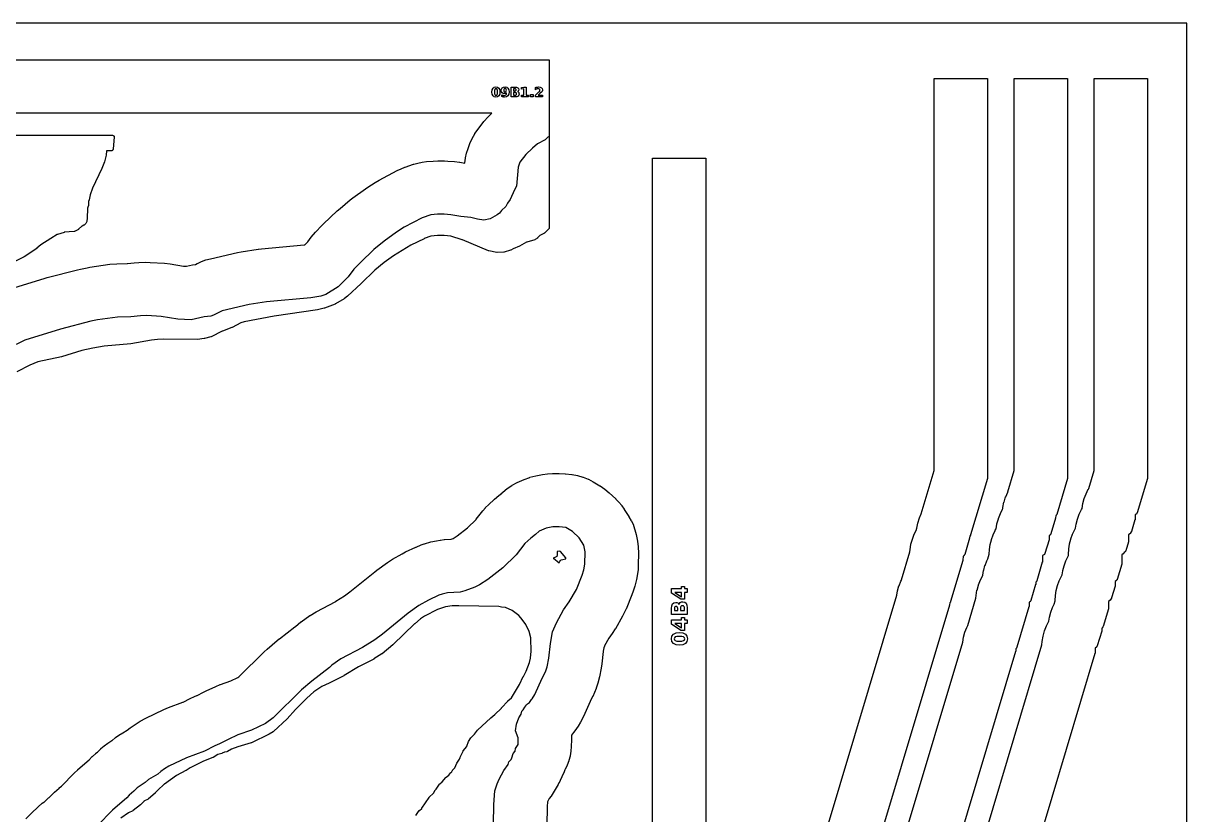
# Model space of a CAD drawing. Header units: millimetres. Extents: x 0 to 841, y 0 to 594.
# Drawn here: x 404.5 to 841, y 297 to 594 of the extents above; entities that cross this region are included whole.
import ezdxf

# ---------------------------------------------------------------- set-up
doc = ezdxf.new("R2010")
doc.units = ezdxf.units.MM
for name, color, linetype in [('CUT', 1, 'Continuous'), ('ENGRAVE', 5, 'Continuous'), ('SHEET_EDGE_DO_NOT_CUT', 8, 'Continuous')]:
    doc.layers.add(name, color=color, linetype=linetype)

msp = doc.modelspace()

# ---------------------------------------------------------------- linework, layer by layer
at = {"layer": 'CUT'}
for points in [[(199.62, 580.29), (601.84, 580.29), (601.84, 580.29), (601.84, 517), (600.2, 515.38), (600.16, 515.34), (600.11, 515.31), (600.07, 515.28), (598.31, 514.4), (598.3, 514.4), (598.29, 514.39), (597.47, 513.45), (597.44, 513.42), (597.41, 513.38), (597.37, 513.36), (596.6, 512.85), (596.56, 512.82), (596.52, 512.8), (596.47, 512.79), (593.38, 511.84), (593.36, 511.83), (593.35, 511.83), (590.68, 510.33), (590.62, 510.3), (588.33, 509.39), (588.3, 509.37), (587.37, 508.86), (587.33, 508.83), (587.28, 508.82), (584.94, 508.1), (584.89, 508.09), (584.85, 508.08), (584.8, 508.08), (582.24, 508.01), (582.19, 508.01), (582.14, 508.02), (579.14, 508.6), (579.09, 508.61), (579.04, 508.63), (569.24, 512.77), (569.21, 512.78), (564.92, 514.09), (564.91, 514.1), (564.9, 514.1), (562.44, 514.32), (562.41, 514.32), (559.94, 514.32), (559.91, 514.32), (557.42, 514.07), (557.41, 514.07), (557.39, 514.06), (554.9, 513.19), (554.87, 513.17), (549.93, 510.7), (549.91, 510.69), (543.44, 506.75), (543.43, 506.74), (539.91, 504.2), (539.9, 504.19), (536.36, 501.38), (536.34, 501.36), (531.3, 496.4), (531.29, 496.39), (526.17, 491.61), (526.14, 491.58), (524.97, 490.68), (524.92, 490.65), (521.58, 488.68), (521.54, 488.66), (521.5, 488.64), (517.49, 487.09), (517.42, 487.07), (514.9, 486.46), (514.86, 486.45), (498.67, 484.03), (498.67, 484.03), (487.4, 482), (487.37, 481.99), (486.11, 481.6), (486.1, 481.6), (486.09, 481.59), (482.83, 479.84), (482.77, 479.81), (479.19, 478.49), (479.17, 478.48), (474.95, 476.39), (474.91, 476.37), (474.86, 476.36), (472.45, 475.67), (472.41, 475.66), (472.37, 475.65), (469.89, 475.39), (469.84, 475.39), (457.29, 475.42), (457.28, 475.42), (454.9, 475.3), (454.89, 475.3), (452.61, 475.08), (452.59, 475.08), (444.9, 473.72), (444.86, 473.72), (434.9, 472.79), (434.89, 472.79), (430.6, 472.12), (430.58, 472.12), (426.53, 471.19), (426.51, 471.19), (418.82, 468.86), (418.79, 468.85), (409.92, 466.9), (409.91, 466.9), (409.9, 466.89), (407, 465.69), (406.98, 465.68), (402.04, 463.16)], [(705.85, 291.22), (732.23, 379.34), (732.24, 379.37), (732.54, 381.02), (732.55, 381.07), (733.05, 382.85), (733.06, 382.9), (733.73, 384.62), (733.75, 384.67), (733.95, 385.07), (733.95, 385.08), (733.96, 385.09), (737.13, 395.69), (737.13, 395.71), (737.13, 395.72), (737.18, 396.44), (737.19, 396.49), (737.52, 398.42), (737.53, 398.47), (738.06, 400.36), (738.07, 400.41), (738.78, 402.23), (738.8, 402.28), (739.52, 403.68), (739.52, 403.69), (739.53, 403.7), (739.76, 404.48), (739.77, 404.51), (740.14, 406.42), (740.16, 406.47), (740.75, 408.4), (740.77, 408.45), (741.37, 409.88), (741.38, 409.91), (746.26, 426.22), (746.26, 426.23), (746.26, 426.24), (746.25, 573.26), (766.26, 573.26), (766.26, 423.38), (766.26, 423.38), (766.26, 423.33), (766.25, 423.28), (766.24, 423.23), (759.9, 402.03), (759.89, 401.99), (759.87, 401.95), (759.85, 401.91), (759.83, 401.88), (759.59, 401.55), (759.58, 401.54), (759.58, 401.53), (759.55, 400.9), (759.54, 400.84), (759.53, 400.78), (757.69, 394.65), (757.68, 394.61), (757.66, 394.57), (757.64, 394.53), (757.55, 394.38), (757.52, 394.33), (757.49, 394.29), (757.45, 394.26), (757.41, 394.23), (757.36, 394.2), (757.09, 394.05), (757.08, 394.04), (757.08, 394.03), (757.05, 392.55), (757.04, 392.5), (757.04, 392.46), (757.03, 392.41), (752.42, 377.02), (752.4, 376.98), (752.38, 376.93), (752.31, 376.81), (752.29, 376.77), (752.26, 376.73), (752.23, 376.69), (752.2, 376.66), (752.08, 376.56), (752.07, 376.55), (752.07, 376.54), (752.04, 375.82), (752.04, 375.78), (752.03, 375.74), (752.02, 375.7), (725.01, 285.48)], [(735.85, 291.22), (756.97, 361.77), (756.98, 361.79), (756.98, 361.8), (757.3, 363.63), (757.31, 363.68), (757.79, 365.45), (757.81, 365.5), (758.46, 367.22), (758.48, 367.26), (758.83, 367.98), (758.84, 367.99), (758.84, 368), (761.9, 378.22), (761.9, 378.23), (761.9, 378.25), (761.97, 379.24), (761.98, 379.29), (762.31, 381.25), (762.32, 381.3), (762.86, 383.2), (762.87, 383.25), (763.59, 385.1), (763.62, 385.14), (764.46, 386.78), (764.46, 386.79), (764.47, 386.81), (764.49, 386.87), (764.5, 386.9), (764.81, 388.7), (764.82, 388.75), (765.3, 390.52), (765.32, 390.56), (765.96, 392.28), (765.98, 392.32), (766.34, 393.05), (766.34, 393.06), (766.35, 393.07), (766.84, 394.74), (766.85, 394.75), (766.85, 394.76), (766.95, 396.49), (766.96, 396.54), (767.24, 398.37), (767.25, 398.42), (767.71, 400.21), (767.73, 400.26), (768.35, 402), (768.37, 402.05), (769.16, 403.72), (769.18, 403.76), (769.49, 404.29), (769.5, 404.3), (769.5, 404.31), (769.79, 406.09), (769.8, 406.14), (770.33, 408.07), (770.35, 408.12), (771.07, 409.98), (771.09, 410.03), (771.9, 411.62), (771.9, 411.63), (771.9, 411.64), (771.99, 411.93), (771.99, 411.94), (772, 411.95), (772.03, 412.28), (772.04, 412.33), (772.44, 414.3), (772.45, 414.35), (773.05, 416.27), (773.07, 416.32), (773.84, 418.1), (773.85, 418.13), (776.25, 426.15), (776.25, 426.16), (776.25, 426.17), (776.26, 573.26), (796.26, 573.26), (796.26, 423.38), (796.26, 423.38), (796.26, 423.33), (796.25, 423.28), (796.24, 423.23), (792.21, 409.72), (792.19, 409.67), (792.17, 409.63), (792.09, 409.49), (792.07, 409.44), (792.04, 409.41), (792, 409.37), (791.97, 409.34), (791.85, 409.24), (791.84, 409.23), (791.84, 409.22), (791.79, 408.39), (791.79, 408.33), (791.77, 408.27), (790, 402.35), (789.98, 402.31), (789.96, 402.26), (789.94, 402.22), (789.82, 402.04), (789.79, 401.99), (789.75, 401.95), (789.71, 401.92), (789.67, 401.89), (789.62, 401.86), (789.39, 401.75), (789.38, 401.74), (789.37, 401.73), (789.36, 400.29), (789.36, 400.24), (789.35, 400.2), (789.34, 400.15), (787.79, 394.99), (787.78, 394.94), (787.76, 394.89), (787.73, 394.85), (787.6, 394.66), (787.57, 394.62), (787.54, 394.59), (787.51, 394.55), (787.47, 394.53), (787.43, 394.5), (787.39, 394.48), (786.88, 394.26), (786.87, 394.25), (786.87, 394.24), (786.84, 391.86), (786.84, 391.81), (786.83, 391.77), (786.82, 391.72), (784.73, 384.75), (784.71, 384.7), (784.69, 384.66), (784.62, 384.52), (784.59, 384.48), (784.56, 384.44), (784.53, 384.4), (784.5, 384.37), (784.38, 384.27), (784.37, 384.26), (784.37, 384.25), (784.34, 383.5), (784.34, 383.45), (784.33, 383.41), (784.32, 383.37), (782.53, 377.39), (782.51, 377.35), (782.49, 377.3), (782.47, 377.26), (782.35, 377.09), (782.32, 377.05), (782.3, 377.01), (782.26, 376.98), (782.23, 376.95), (782.19, 376.93), (782.15, 376.91), (781.88, 376.78), (781.87, 376.77), (781.86, 376.76), (781.83, 375.13), (781.83, 375.09), (781.82, 375.05), (781.81, 375), (777.26, 359.82), (777.25, 359.77), (777.23, 359.72), (777.16, 359.6), (777.13, 359.55), (777.1, 359.51), (777.07, 359.47), (777.03, 359.44), (776.87, 359.31), (776.86, 359.31), (776.86, 359.29), (776.83, 358.41), (776.82, 358.36), (776.82, 358.32), (776.8, 358.28), (755.01, 285.48)], [(765.85, 291.22), (786.66, 360.72), (786.66, 360.73), (786.66, 360.75), (786.75, 362.01), (786.76, 362.06), (787.1, 364), (787.11, 364.05), (787.64, 365.96), (787.66, 366), (788.38, 367.84), (788.4, 367.89), (789.28, 369.58), (789.28, 369.6), (789.29, 369.61), (789.52, 371.12), (789.53, 371.17), (789.99, 372.96), (790.01, 373.01), (790.63, 374.75), (790.65, 374.79), (791.25, 376.05), (791.25, 376.06), (791.25, 376.07), (791.62, 377.3), (791.63, 377.31), (791.63, 377.32), (791.63, 377.33), (791.63, 377.35), (791.74, 379.22), (791.75, 379.27), (792.03, 381.11), (792.04, 381.16), (792.51, 382.96), (792.52, 383.01), (793.15, 384.76), (793.17, 384.8), (793.97, 386.49), (793.99, 386.53), (794.29, 387.02), (794.29, 387.03), (794.29, 387.04), (794.53, 388.55), (794.54, 388.6), (795, 390.41), (795.01, 390.46), (795.65, 392.23), (795.66, 392.27), (796.47, 393.97), (796.49, 394.01), (796.62, 394.23), (796.63, 394.24), (796.63, 394.26), (796.63, 394.75), (796.63, 394.78), (796.74, 396.67), (796.75, 396.72), (797.04, 398.57), (797.05, 398.62), (797.51, 400.44), (797.53, 400.49), (798.17, 402.26), (798.18, 402.3), (798.99, 404), (799.01, 404.04), (799.29, 404.51), (799.3, 404.52), (799.3, 404.53), (799.53, 406.03), (799.54, 406.08), (800.01, 407.91), (800.02, 407.96), (800.66, 409.74), (800.68, 409.79), (801.49, 411.5), (801.52, 411.54), (801.75, 411.93), (801.76, 411.94), (801.76, 411.96), (802.07, 413.77), (802.08, 413.82), (802.56, 415.63), (802.58, 415.68), (803.24, 417.44), (803.26, 417.48), (804.08, 419.17), (804.1, 419.21), (804.22, 419.41), (804.23, 419.42), (804.23, 419.43), (806.26, 426.21), (806.26, 426.22), (806.26, 426.24), (806.26, 573.26), (826.26, 573.26), (826.26, 423.38), (826.26, 423.38), (826.26, 423.33), (826.25, 423.28), (826.24, 423.23), (822.36, 410.24), (822.35, 410.2), (822.33, 410.16), (822.31, 410.12), (822.19, 409.93), (822.16, 409.89), (822.13, 409.85), (822.09, 409.82), (822.06, 409.79), (821.66, 409.49), (821.65, 409.49), (821.65, 409.47), (821.61, 407.8), (821.61, 407.75), (821.6, 407.71), (821.59, 407.66), (820.28, 403.28), (820.26, 403.23), (820.24, 403.18), (820.21, 403.13), (819.78, 402.51), (819.75, 402.48), (819.71, 402.44), (819.68, 402.41), (819.18, 402.02), (819.17, 402.01), (819.17, 401.99), (819.15, 399.6), (819.15, 399.56), (819.14, 399.51), (819.13, 399.46), (818.1, 396), (818.08, 395.96), (818.06, 395.91), (818, 395.8), (817.98, 395.75), (817.95, 395.71), (817.91, 395.67), (817.87, 395.64), (817.56, 395.39), (817.55, 395.38), (817.54, 395.37), (817.21, 394.95), (817.18, 394.92), (817.15, 394.89), (817.12, 394.86), (816.68, 394.52), (816.67, 394.51), (816.67, 394.5), (816.63, 391.17), (816.63, 391.13), (816.62, 391.08), (816.61, 391.03), (814.88, 385.26), (814.86, 385.2), (814.83, 385.16), (814.81, 385.11), (814.7, 384.96), (814.67, 384.92), (814.64, 384.89), (814.6, 384.86), (814.17, 384.53), (814.16, 384.52), (814.16, 384.51), (814.15, 382.89), (814.15, 382.84), (814.14, 382.79), (814.13, 382.75), (812.82, 378.36), (812.8, 378.3), (812.77, 378.25), (812.74, 378.21), (812.24, 377.51), (812.21, 377.47), (812.18, 377.44), (812.14, 377.41), (811.67, 377.03), (811.66, 377.02), (811.66, 377.01), (811.62, 374.44), (811.62, 374.4), (811.61, 374.35), (811.6, 374.31), (809.59, 367.58), (809.57, 367.53), (809.55, 367.48), (809.47, 367.35), (809.45, 367.3), (809.42, 367.26), (809.38, 367.23), (809.34, 367.19), (809.16, 367.05), (809.15, 367.04), (809.15, 367.03), (809.12, 366.07), (809.12, 366.03), (809.11, 365.99), (809.1, 365.94), (807.45, 360.44), (807.44, 360.39), (807.41, 360.35), (807.39, 360.31), (807.2, 360.02), (807.17, 359.98), (807.13, 359.94), (807.1, 359.91), (806.65, 359.55), (806.64, 359.54), (806.64, 359.53), (806.6, 357.65), (806.6, 357.61), (806.59, 357.57), (806.58, 357.52), (785.01, 285.48)], [(399.29, 494.28), (412.69, 498.35), (412.7, 498.35), (413.49, 498.57), (413.5, 498.57), (424.89, 501.52), (424.9, 501.52), (425.91, 501.75), (425.92, 501.76), (428.41, 502.26), (428.42, 502.26), (429.49, 502.45), (429.5, 502.45), (436.96, 503.55), (437, 503.55), (439.61, 503.76), (439.64, 503.76), (443.54, 503.81), (443.57, 503.81), (446.05, 504.11), (446.08, 504.11), (447.83, 504.24), (447.85, 504.24), (450.26, 504.31), (450.29, 504.31), (452.09, 504.28), (452.11, 504.28), (457.45, 503.95), (457.48, 503.95), (459.59, 503.7), (459.62, 503.7), (464.57, 502.85), (464.6, 502.84), (465.75, 502.79), (465.76, 502.79), (465.77, 502.8), (468.01, 503.3), (468.04, 503.3), (469.14, 503.49), (469.15, 503.5), (469.16, 503.5), (469.79, 503.83), (469.81, 503.84), (471.36, 504.57), (471.4, 504.58), (473, 505.17), (473.04, 505.18), (474.69, 505.63), (474.71, 505.64), (484.91, 507.92), (484.93, 507.93), (486.19, 508.17), (486.2, 508.17), (492.67, 509.19), (492.69, 509.19), (493.89, 509.34), (493.91, 509.34), (509.88, 510.85), (509.9, 510.85), (510.15, 510.89), (510.17, 510.9), (510.18, 510.9), (511.17, 511.91), (511.2, 511.93), (512.54, 513.71), (512.56, 513.74), (514.11, 515.56), (514.13, 515.58), (516.55, 518.1), (516.56, 518.11), (517.15, 518.7), (517.16, 518.7), (522.24, 523.56), (522.26, 523.58), (523.35, 524.54), (523.36, 524.55), (527.18, 527.7), (527.19, 527.71), (528.19, 528.48), (528.2, 528.49), (532.84, 531.84), (532.86, 531.85), (533.72, 532.44), (533.73, 532.44), (536.56, 534.26), (536.58, 534.27), (538.03, 535.12), (538.05, 535.14), (544.79, 538.71), (544.81, 538.72), (546.22, 539.39), (546.26, 539.41), (547.71, 539.97), (547.73, 539.97), (550.96, 541.07), (550.98, 541.08), (552.53, 541.53), (552.57, 541.54), (554.14, 541.87), (554.18, 541.88), (555.78, 542.07), (555.8, 542.08), (558.26, 542.27), (558.29, 542.28), (560, 542.34), (560.03, 542.34), (562.51, 542.33), (562.53, 542.33), (563.81, 542.28), (563.83, 542.27), (566.3, 542.1), (566.32, 542.1), (568.22, 541.87), (568.24, 541.87), (570.18, 541.54), (570.19, 541.54), (570.2, 541.55), (570.2, 541.61), (570.2, 541.63), (570.43, 543.42), (570.43, 543.47), (570.82, 545.22), (570.83, 545.26), (571.38, 546.99), (571.39, 547.01), (572.06, 548.83), (572.07, 548.85), (572.88, 550.74), (572.91, 550.78), (573.9, 552.56), (573.93, 552.61), (575.12, 554.28), (575.13, 554.3), (577.32, 557.08), (577.34, 557.1), (578.9, 558.85), (578.92, 558.87), (580.33, 560.28), (580.34, 560.29), (580.33, 560.29), (199.62, 560.29)], [(138.12, 552.07), (437.79, 552.07), (437.83, 552.06), (437.88, 552.06), (437.92, 552.05), (437.96, 552.04), (438.22, 551.94), (438.27, 551.92), (438.27, 551.92), (438.31, 551.9), (438.34, 551.88), (438.38, 551.85), (438.41, 551.82), (438.44, 551.79), (438.48, 551.74), (438.51, 551.7), (438.53, 551.66), (438.55, 551.62), (438.57, 551.57), (438.6, 551.48), (438.61, 551.43), (438.61, 551.38), (438.62, 551.33), (438.61, 551.28), (438.31, 548.38), (438.3, 548.37), (438.2, 546.72), (438.2, 546.67), (438.19, 546.62), (438.18, 546.58), (438.16, 546.54), (438.14, 546.5), (438.11, 546.46), (438.03, 546.34), (437.99, 546.3), (437.96, 546.26), (437.92, 546.23), (437.87, 546.2), (437.83, 546.17), (437.72, 546.12), (437.68, 546.11), (437.62, 546.09), (437.57, 546.08), (437.52, 546.08), (435.71, 546.07), (435.7, 546.07), (435.7, 546.05), (435.63, 544.62), (435.63, 544.57), (435.62, 544.52), (434.98, 542.05), (434.97, 542), (434.01, 539.56), (434, 539.53), (430.53, 532.09), (430.52, 532.07), (429.6, 529.59), (429.59, 529.58), (429.59, 529.57), (429.25, 527.78), (429.24, 527.73), (429.22, 527.68), (428.98, 527.08), (428.97, 527.07), (428.97, 527.06), (428.92, 525.56), (428.91, 525.51), (428.9, 525.47), (428.89, 525.42), (428.62, 524.58), (428.61, 524.57), (428.61, 524.55), (428.61, 523.29), (428.61, 523.26), (428.6, 523.22), (428.42, 522.08), (428.42, 522.07), (428.42, 522.05), (428.5, 520.91), (428.5, 520.86), (428.49, 520.81), (428.36, 519.75), (428.35, 519.7), (428.33, 519.66), (428.31, 519.61), (427.99, 518.9), (427.96, 518.86), (427.93, 518.81), (427.9, 518.77), (427.86, 518.74), (427.34, 518.28), (427.3, 518.25), (427.25, 518.22), (426.54, 517.84), (426.53, 517.83), (426.52, 517.83), (425.26, 516.69), (425.21, 516.66), (425.16, 516.63), (423.76, 515.87), (423.71, 515.85), (423.66, 515.83), (423.61, 515.82), (423.56, 515.81), (419.82, 515.55), (419.8, 515.55), (419.79, 515.54), (417.3, 514.74), (417.28, 514.73), (417.27, 514.73), (414.8, 513.28), (414.79, 513.28), (411.09, 510.83), (411.07, 510.81), (409.63, 509.56), (409.58, 509.52), (404.86, 506.4), (404.81, 506.37), (398.64, 503.28)], [(405.41, 295.48), (407.17, 297.23), (407.18, 297.23), (407.53, 297.58), (407.54, 297.58), (410.08, 299.98), (410.1, 300), (411.61, 301.29), (411.65, 301.32), (412.27, 301.74), (412.27, 301.75), (412.28, 301.76), (412.78, 302.23), (412.8, 302.24), (413.98, 303.28), (414.01, 303.31), (414.26, 303.49), (414.27, 303.5), (414.27, 303.5), (416.23, 305.46), (416.25, 305.48), (417.99, 307.03), (418.01, 307.05), (418.87, 307.73), (418.9, 307.75), (423.56, 312.61), (423.58, 312.63), (424.92, 313.9), (424.94, 313.92), (429.21, 317.61), (429.23, 317.62), (430.38, 318.82), (430.41, 318.85), (431.77, 320.04), (431.78, 320.05), (432.31, 320.46), (432.31, 320.47), (432.32, 320.48), (432.43, 320.6), (432.44, 320.61), (433.6, 321.77), (433.63, 321.8), (434.88, 322.86), (434.91, 322.88), (436.24, 323.84), (436.26, 323.85), (437.76, 324.83), (437.79, 324.85), (439, 325.9), (439.04, 325.93), (440.36, 326.9), (440.39, 326.92), (441.8, 327.78), (441.82, 327.79), (443.52, 328.73), (443.53, 328.74), (443.54, 328.74), (444.62, 329.6), (444.65, 329.62), (446.09, 330.63), (446.1, 330.63), (446.83, 331.12), (446.84, 331.13), (448.36, 332.09), (448.39, 332.11), (450.46, 333.25), (450.49, 333.27), (457.18, 336.46), (457.2, 336.47), (458.95, 337.2), (458.97, 337.21), (464.42, 339.19), (464.45, 339.2), (467.15, 340.6), (467.17, 340.61), (468.7, 341.32), (468.72, 341.32), (469.66, 341.72), (469.69, 341.73), (472.11, 343), (472.12, 343), (473.06, 343.46), (473.08, 343.47), (476.71, 345.13), (476.73, 345.14), (478.42, 345.82), (478.44, 345.83), (482.36, 347.21), (482.38, 347.22), (485.02, 348.52), (485.03, 348.52), (485.04, 348.53), (485.36, 348.75), (485.37, 348.76), (485.37, 348.76), (494.87, 358.15), (494.88, 358.16), (495.99, 359.18), (496, 359.19), (499.76, 362.38), (499.77, 362.38), (500.56, 363.02), (500.57, 363.03), (506.41, 367.48), (506.42, 367.5), (506.61, 367.67), (506.63, 367.69), (508.67, 369.36), (508.7, 369.38), (512.05, 371.76), (512.08, 371.78), (514.34, 373.16), (514.37, 373.18), (521.77, 377.07), (521.79, 377.08), (525.03, 379.13), (525.05, 379.14), (527, 380.6), (527.01, 380.6), (536.38, 388.15), (536.39, 388.16), (537.14, 388.73), (537.15, 388.74), (541.09, 391.62), (541.12, 391.64), (542.99, 392.85), (543.01, 392.86), (546.6, 394.9), (546.62, 394.91), (547.93, 395.6), (547.94, 395.6), (551.84, 397.45), (551.87, 397.46), (553.73, 398.23), (553.75, 398.24), (554.95, 398.66), (554.98, 398.67), (557.41, 399.36), (557.44, 399.37), (559.49, 399.81), (559.5, 399.82), (560.96, 400.07), (560.99, 400.08), (562.46, 400.23), (562.48, 400.23), (564.96, 400.38), (564.97, 400.38), (564.98, 400.39), (565.75, 400.68), (565.77, 400.68), (565.78, 400.69), (567.24, 401.62), (567.26, 401.63), (571.19, 404.67), (571.21, 404.69), (574.4, 407.82), (574.42, 407.85), (576.93, 411.05), (576.94, 411.06), (577.93, 412.22), (577.95, 412.25), (579.02, 413.33), (579.04, 413.35), (581.25, 415.41), (581.27, 415.43), (582.86, 416.77), (582.88, 416.78), (583.8, 417.47), (583.82, 417.49), (584.35, 417.98), (584.37, 418), (586.01, 419.38), (586.06, 419.41), (587.83, 420.6), (587.88, 420.62), (589.79, 421.61), (589.81, 421.62), (592.39, 422.78), (592.41, 422.8), (594.53, 423.61), (594.59, 423.62), (596.79, 424.19), (596.82, 424.19), (599.29, 424.67), (599.32, 424.68), (601.13, 424.94), (601.18, 424.95), (603.01, 425.04), (603.04, 425.04), (605.49, 425.05), (605.52, 425.05), (607.85, 424.93), (607.88, 424.92), (610.35, 424.64), (610.38, 424.64), (612.43, 424.29), (612.48, 424.28), (614.48, 423.72), (614.53, 423.71), (616.46, 422.94), (616.5, 422.92), (618.35, 421.94), (618.37, 421.93), (620.86, 420.44), (620.88, 420.43), (622.65, 419.23), (622.7, 419.2), (624.33, 417.82), (624.35, 417.8), (626.8, 415.48), (626.82, 415.47), (627.96, 414.29), (627.99, 414.26), (629.03, 413), (629.05, 412.97), (629.98, 411.62), (630, 411.6), (631.73, 408.87), (631.74, 408.85), (632.62, 407.29), (632.64, 407.25), (633.38, 405.63), (633.4, 405.59), (633.98, 403.91), (634, 403.86), (634.43, 402.12), (634.43, 402.1), (634.93, 399.62), (634.93, 399.6), (635.24, 397.5), (635.24, 397.44), (635.32, 395.32), (635.32, 395.29), (635.24, 390.62), (635.23, 390.6), (635.14, 389.01), (635.14, 388.97), (634.92, 387.4), (634.91, 387.38), (634.53, 385.29), (634.53, 385.26), (633.91, 382.81), (633.91, 382.78), (633.31, 380.89), (633.3, 380.87), (632.8, 379.48), (632.79, 379.46), (630.63, 374.09), (630.61, 374.06), (629.37, 371.51), (629.35, 371.48), (626.63, 366.79), (626.61, 366.77), (625.46, 365.01), (625.45, 364.99), (624.16, 363.23), (624.14, 363.2), (622.6, 360.32), (622.6, 360.3), (622.3, 359.63), (622.29, 359.61), (622.29, 359.6), (622.04, 358.33), (622.04, 358.31), (621.53, 353.61), (621.53, 353.59), (621.29, 352.01), (621.29, 351.99), (620.68, 348.78), (620.67, 348.75), (620.06, 346.37), (620.05, 346.34), (619.44, 344.44), (619.43, 344.42), (618.85, 342.87), (618.84, 342.83), (618.13, 341.34), (618.12, 341.32), (617.18, 339.52), (617.18, 339.51), (614.64, 333.87), (614.63, 333.84), (613.56, 331.79), (613.54, 331.77), (612.63, 330.24), (612.62, 330.22), (611.44, 328.48), (611.41, 328.43), (610.95, 327.89), (610.94, 327.88), (610.18, 326.81), (610.17, 326.8), (610.17, 326.79), (610.2, 325.16), (610.2, 325.13), (610.11, 322.66), (610.11, 322.63), (609.97, 320.86), (609.96, 320.81), (609.66, 319.07), (609.65, 319.03), (609.19, 317.32), (609.18, 317.28), (608.57, 315.62), (608.55, 315.57), (607.79, 313.98), (607.77, 313.94), (607.73, 313.86), (607.72, 313.85), (607.72, 313.84), (607.42, 313.05), (607.41, 313.01), (606.61, 311.36), (606.59, 311.32), (606.5, 311.16), (606.49, 311.15), (606.48, 311.14), (606.37, 310.81), (606.35, 310.77), (605.5, 308.96), (605.49, 308.94), (605.17, 308.33), (605.15, 308.31), (604.04, 306.49), (604.03, 306.47), (603.73, 305.88), (603.7, 305.84), (602.52, 304.03), (602.51, 304.01), (601.82, 303.07), (601.81, 303.06), (601.81, 303.05), (601.17, 301.82), (601.17, 301.81), (601.17, 301.79), (601.06, 300.08), (601.06, 300.07), (600.9, 292.97)], [(551.8, 296.69), (553.09, 298.53), (553.12, 298.56), (553.15, 298.59), (553.18, 298.62), (554.07, 299.39), (554.08, 299.4), (554.09, 299.41), (556.74, 303.47), (556.77, 303.51), (556.81, 303.55), (558.36, 305.11), (558.37, 305.12), (558.38, 305.13), (558.86, 305.98), (558.88, 306.02), (558.9, 306.05), (558.93, 306.08), (559.42, 306.58), (559.43, 306.59), (559.43, 306.6), (560.69, 308.47), (560.71, 308.51), (560.74, 308.54), (560.77, 308.57), (561.64, 309.34), (561.65, 309.34), (561.66, 309.35), (563.01, 310.96), (563.04, 310.99), (563.07, 311.02), (563.1, 311.05), (564.16, 311.81), (564.17, 311.82), (564.18, 311.83), (564.89, 312.81), (564.92, 312.85), (564.95, 312.88), (564.99, 312.91), (565.31, 313.16), (565.32, 313.17), (565.33, 313.18), (565.45, 313.52), (565.48, 313.57), (565.51, 313.62), (565.54, 313.67), (566.35, 314.63), (566.36, 314.64), (566.36, 314.65), (567.14, 316.31), (567.16, 316.35), (567.18, 316.38), (568.16, 317.83), (568.17, 317.84), (568.17, 317.85), (568.35, 318.53), (568.36, 318.58), (568.38, 318.63), (569.49, 320.88), (569.52, 320.92), (569.54, 320.96), (570.85, 322.66), (570.85, 322.67), (570.86, 322.68), (571.55, 324.43), (571.57, 324.46), (571.59, 324.5), (572.43, 325.89), (572.46, 325.94), (572.5, 325.99), (573.74, 327.24), (573.76, 327.26), (574.88, 328.68), (574.91, 328.71), (574.93, 328.74), (579.88, 333.38), (579.91, 333.41), (581.45, 334.59), (581.47, 334.61), (583.96, 337.05), (583.97, 337.06), (586.28, 339.64), (586.33, 339.68), (587.69, 340.86), (587.7, 340.87), (587.7, 340.88), (590.7, 345.85), (590.71, 345.88), (592.09, 348.89), (592.11, 348.93), (593.23, 350.82), (593.23, 350.83), (593.23, 350.84), (594.45, 354.08), (594.46, 354.11), (594.86, 355.81), (594.86, 355.82), (594.86, 355.83), (595.06, 358.28), (595.06, 358.31), (594.92, 363.3), (594.92, 363.32), (594.92, 363.33), (594.28, 365.81), (594.28, 365.82), (594.27, 365.83), (593.11, 368.32), (593.11, 368.33), (593.1, 368.34), (591.25, 370.81), (591.23, 370.84), (590.4, 371.71), (590.39, 371.72), (590.39, 371.73), (587.91, 373.65), (587.9, 373.65), (587.89, 373.66), (585.43, 374.81), (585.42, 374.81), (585.41, 374.81), (583.97, 374.87), (583.93, 374.88), (583.89, 374.88), (582.92, 375.09), (582.91, 375.09), (582.9, 375.09), (567.93, 375.43), (567.91, 375.43), (565.44, 375.34), (565.42, 375.34), (562.94, 375.03), (562.93, 375.03), (562.91, 375.03), (559.95, 374), (559.91, 373.99), (555.02, 371.51), (555, 371.49), (553.5, 370.48), (553.47, 370.46), (551.35, 368.63), (551.34, 368.63), (543.22, 360.83), (543.19, 360.81), (539.09, 357.38), (539.03, 357.34), (536.04, 355.45), (536, 355.43), (530.26, 352.45), (530.25, 352.45), (524.83, 349.2), (524.8, 349.18), (519.32, 346.37), (519.3, 346.35), (516.47, 345.1), (516.46, 345.1), (516.45, 345.09), (513.52, 343.11), (513.49, 343.09), (510.86, 340.7), (510.85, 340.7), (506.62, 336.45), (506.61, 336.44), (503.53, 333.02), (503.5, 332.99), (498.35, 328.18), (498.31, 328.15), (498.26, 328.11), (496.8, 327.27), (496.77, 327.25), (490.08, 323.99), (490.04, 323.97), (490, 323.96), (485.03, 322.5), (485.02, 322.49), (482.63, 321.61), (482.62, 321.61), (482.61, 321.6), (481.08, 320.7), (481.04, 320.68), (480.99, 320.66), (480.95, 320.65), (480.9, 320.64), (480.03, 320.5), (480.02, 320.5), (480.01, 320.5), (479.14, 320.07), (479.1, 320.06), (479.05, 320.04), (477.53, 319.61), (477.51, 319.6), (477.5, 319.6), (475.73, 318.5), (475.69, 318.48), (475.65, 318.46), (472.1, 317.07), (472.08, 317.06), (467.14, 314.6), (467.11, 314.59), (465.57, 313.61), (465.54, 313.59), (462.02, 311.74), (461.99, 311.73), (457.43, 308.46), (457.41, 308.44), (454.95, 306.23), (454.93, 306.21), (454.02, 305.17), (453.97, 305.12), (451.46, 302.97), (451.42, 302.93), (451.37, 302.9), (449.71, 302.03), (449.7, 302.03), (449.69, 302.02), (448.53, 300.76), (448.5, 300.73), (448.47, 300.7), (445.74, 298.56), (445.7, 298.53), (445.66, 298.51), (444.04, 297.69), (444.01, 297.67), (441.07, 295.69)]]:
    msp.add_lwpolyline(points, dxfattribs=at)
for points in [[(660.63, 141.13), (640.63, 141.13), (640.63, 543.34), (660.63, 543.34), (660.63, 141.13)], [(605.53, 391.53), (605.96, 392.32), (605.99, 392.36), (606.02, 392.4), (606.05, 392.44), (606.11, 392.49), (606.14, 392.52), (606.18, 392.55), (606.22, 392.57), (606.26, 392.59), (606.31, 392.61), (606.35, 392.62), (608.02, 393), (608.03, 393), (608.03, 393.01), (608.03, 393.43), (608.03, 393.44), (608.02, 393.45), (606.08, 395.73), (606.07, 395.74), (606.06, 395.74), (605.57, 395.95), (605.56, 395.95), (605.54, 395.95), (604.88, 395.75), (604.86, 395.75), (604.86, 395.73), (604.85, 394.44), (604.85, 394.39), (604.84, 394.35), (604.83, 394.3), (604.81, 394.26), (604.74, 394.07), (604.72, 394.03), (604.69, 393.98), (604.67, 393.95), (604.63, 393.91), (604.6, 393.88), (604.53, 393.82), (604.49, 393.79), (604.46, 393.76), (604.41, 393.74), (603.37, 393.26), (603.36, 393.26), (603.37, 393.25), (605.51, 391.53), (605.52, 391.52), (605.53, 391.53)]]:
    msp.add_lwpolyline(points, close=True, dxfattribs=at)
at = {"layer": 'ENGRAVE'}
for points in [[(583.35, 568.2), (583.25, 567.4), (582.96, 566.81), (582.48, 566.44), (581.85, 566.32), (581.21, 566.44), (580.74, 566.81), (580.44, 567.4), (580.35, 568.2), (580.44, 569.01), (580.74, 569.6), (581.21, 569.97), (581.85, 570.1), (582.48, 569.97), (582.96, 569.6), (583.25, 569.01), (583.35, 568.2)], [(582.41, 568.21), (582.38, 568.8), (582.28, 569.18), (582.11, 569.38), (581.85, 569.45), (581.59, 569.38), (581.42, 569.18), (581.32, 568.8), (581.29, 568.21), (581.32, 567.62), (581.42, 567.24), (581.59, 567.03), (581.85, 566.95), (582.11, 567.03), (582.28, 567.24), (582.37, 567.62), (582.41, 568.21)], [(584.09, 566.47), (584.09, 567.14), (584.31, 567.05), (584.52, 566.98), (584.72, 566.94), (584.92, 566.93), (585.3, 566.99), (585.58, 567.16), (585.76, 567.45), (585.85, 567.86), (585.68, 567.75), (585.5, 567.67), (585.3, 567.63), (585.09, 567.61), (584.58, 567.69), (584.19, 567.94), (583.93, 568.32), (583.84, 568.8), (583.94, 569.33), (584.23, 569.74), (584.67, 570), (585.25, 570.09), (585.88, 569.97), (586.35, 569.61), (586.65, 569.03), (586.75, 568.25), (586.63, 567.44), (586.29, 566.83), (585.75, 566.44), (585.04, 566.32), (584.79, 566.32), (584.55, 566.35), (584.31, 566.4), (584.09, 566.47)], [(585.25, 568.22), (585.46, 568.26), (585.62, 568.38), (585.71, 568.58), (585.74, 568.86), (585.71, 569.14), (585.62, 569.34), (585.46, 569.46), (585.25, 569.5), (585.03, 569.46), (584.88, 569.34), (584.78, 569.14), (584.75, 568.86), (584.78, 568.58), (584.88, 568.38), (585.03, 568.26), (585.25, 568.22)], [(589.89, 568.34), (590.16, 568.21), (590.36, 568.01), (590.48, 567.75), (590.52, 567.43), (590.44, 566.97), (590.17, 566.64), (589.72, 566.45), (589.08, 566.39), (587.52, 566.39), (587.52, 570.03), (588.94, 570.03), (589.59, 569.97), (590.04, 569.8), (590.29, 569.5), (590.38, 569.07), (590.34, 568.82), (590.25, 568.61), (590.1, 568.45), (589.89, 568.34)], [(588.98, 568.62), (589.18, 568.64), (589.32, 568.72), (589.41, 568.84), (589.44, 569.01), (589.41, 569.17), (589.32, 569.29), (589.18, 569.37), (588.98, 569.39), (588.46, 569.39), (588.46, 568.62), (588.98, 568.62)], [(589.02, 567.03), (589.26, 567.06), (589.44, 567.15), (589.55, 567.3), (589.58, 567.51), (589.55, 567.71), (589.44, 567.86), (589.27, 567.95), (589.02, 567.98), (588.46, 567.98), (588.46, 567.03), (589.02, 567.03)], [(591.46, 567.04), (592.29, 567.04), (592.29, 569.39), (591.44, 569.22), (591.44, 569.86), (592.29, 570.03), (593.18, 570.03), (593.18, 567.04), (594.01, 567.04), (594.01, 566.39), (591.46, 566.39), (591.46, 567.04)], [(597.69, 567.08), (599.3, 567.08), (599.3, 566.39), (596.65, 566.39), (596.65, 567.08), (597.98, 568.25), (598.14, 568.41), (598.24, 568.57), (598.31, 568.72), (598.33, 568.89), (598.29, 569.12), (598.16, 569.3), (597.96, 569.42), (597.7, 569.45), (597.47, 569.43), (597.22, 569.36), (596.95, 569.24), (596.66, 569.08), (596.66, 569.88), (596.97, 569.97), (597.29, 570.04), (597.59, 570.08), (597.89, 570.1), (598.48, 570.03), (598.91, 569.81), (599.18, 569.46), (599.27, 569.01), (599.24, 568.72), (599.12, 568.45), (598.88, 568.15), (598.47, 567.76), (597.69, 567.08)], [(594.86, 567.33), (595.74, 567.33), (595.74, 566.39), (594.86, 566.39), (594.86, 567.33)], [(647.76, 380.17), (647.76, 381.84), (651.44, 381.84), (651.44, 382.67), (652.53, 382.67), (652.53, 381.84), (653.6, 381.84), (653.6, 380.42), (652.53, 380.42), (652.53, 377.83), (651.24, 377.83), (647.76, 380.17)], [(649, 380.42), (651.44, 378.77), (651.44, 380.42), (649, 380.42)], [(650.47, 375.89), (650.67, 376.32), (650.99, 376.64), (651.42, 376.84), (651.92, 376.91), (652.66, 376.77), (653.18, 376.34), (653.49, 375.62), (653.6, 374.6), (653.6, 372.11), (647.76, 372.11), (647.76, 374.37), (647.85, 375.41), (648.13, 376.13), (648.61, 376.54), (649.31, 376.67), (649.7, 376.62), (650.03, 376.47), (650.29, 376.23), (650.47, 375.89)], [(652.57, 374.5), (652.52, 374.89), (652.38, 375.18), (652.14, 375.35), (651.8, 375.41), (651.47, 375.35), (651.23, 375.18), (651.09, 374.89), (651.04, 374.5), (651.04, 373.61), (652.57, 373.61), (652.57, 374.5)], [(650.02, 374.44), (649.98, 374.76), (649.87, 374.98), (649.67, 375.12), (649.4, 375.17), (649.14, 375.12), (648.95, 374.98), (648.83, 374.76), (648.79, 374.44), (648.79, 373.61), (650.02, 373.61), (650.02, 374.44)], [(647.76, 368.5), (647.76, 370.18), (651.44, 370.18), (651.44, 371.01), (652.53, 371.01), (652.53, 370.18), (653.6, 370.18), (653.6, 368.75), (652.53, 368.75), (652.53, 366.17), (651.24, 366.17), (647.76, 368.5)], [(649, 368.75), (651.44, 367.11), (651.44, 368.75), (649, 368.75)], [(650.69, 365.43), (651.97, 365.27), (652.92, 364.8), (653.51, 364.04), (653.71, 363.03), (653.51, 362.01), (652.92, 361.25), (651.97, 360.78), (650.69, 360.62), (649.4, 360.78), (648.45, 361.25), (647.85, 362.01), (647.66, 363.03), (647.85, 364.04), (648.45, 364.8), (649.4, 365.27), (650.69, 365.43)], [(650.67, 363.92), (649.74, 363.87), (649.13, 363.72), (648.8, 363.44), (648.69, 363.03), (648.8, 362.61), (649.13, 362.34), (649.74, 362.18), (650.67, 362.13), (651.62, 362.18), (652.23, 362.34), (652.57, 362.61), (652.69, 363.03), (652.57, 363.44), (652.23, 363.71), (651.62, 363.87), (650.67, 363.92)]]:
    msp.add_lwpolyline(points, close=True, dxfattribs=at)
for points in [[(601.54, 551.52), (600.32, 550.32), (597.41, 548.76), (595.53, 547.19), (593.03, 544.7), (590.82, 541.9), (590.14, 540.06), (589.57, 532.83), (588.74, 531.46), (587.23, 527.83), (586.14, 526.55), (585.51, 525.24), (583.96, 523.77), (583.16, 522.79), (582.35, 522.12), (579.66, 520.59), (577.34, 520.11), (574.87, 520.49), (572.38, 521.12), (568.67, 521.51), (564.89, 522.15), (562.4, 522.33), (559.89, 522.34), (557.41, 522.14), (554.16, 521.04), (547.39, 517.45), (544.56, 515.63), (539.9, 512.26), (536.07, 509.11), (530.97, 504.24), (528.53, 501.7), (526.34, 498.79), (522.63, 495.07), (517.97, 492.23), (516.11, 491.58), (512.39, 491), (495.78, 489.43), (489.3, 488.41), (479.08, 486.12), (475.85, 484.43), (474.91, 484.1), (472.39, 483.78), (467.54, 482.7), (462.46, 482.92), (456.23, 483.99), (450.86, 484.32), (448.43, 484.25), (444.87, 483.83), (439.88, 483.76), (432.4, 482.66), (429.9, 482.15), (418.5, 479.21), (405.08, 475.14), (401.82, 473.42)], [(580.91, 293.41), (581.08, 300.9), (581.38, 305.94), (582.23, 308.56), (583.05, 310.31), (584.75, 313.62), (586.41, 315.88), (586.71, 316.82), (587.51, 317.73), (587.85, 318.37), (588.35, 320.04), (589.01, 320.86), (589.13, 321.83), (590.12, 323.35), (590.21, 325.85), (589.13, 328.43), (589.49, 330.93), (590.42, 333.35), (591.28, 334.69), (591.53, 335.85), (592.1, 336.37), (592.61, 337.4), (593.1, 337.87), (593.36, 338.36), (594.39, 339.08), (595.13, 340.22), (595.47, 340.51), (596.39, 342.06), (599.18, 348.26), (600.41, 350.6), (601.03, 352.52), (601.65, 355.75), (602.25, 361.3), (603.09, 365.63), (604.6, 369.05), (607.17, 373.89), (609.33, 376.83), (612.07, 381.54), (614.24, 386.95), (614.85, 388.86), (615.24, 390.97), (615.32, 395.67), (614.82, 398.18), (613.08, 400.93), (610.61, 403.27), (608.1, 404.77), (605.6, 405.05), (603.12, 405.04), (600.62, 404.56), (598.02, 403.39), (596.7, 402.15), (594.91, 400.8), (592.68, 398.72), (589.36, 394.47), (584.38, 389.59), (578.74, 385.22), (575.62, 383.25), (573.97, 382.4), (570.21, 380.98), (568.39, 380.56), (563.72, 380.26), (561.64, 379.82), (560.42, 379.38), (556.5, 377.53), (552.89, 375.47), (548.93, 372.58), (539.27, 364.79), (536.37, 362.63), (531.78, 359.74), (523.65, 355.47), (520.27, 353.07), (519.34, 352.2), (512.7, 347.13), (508.93, 343.93), (498.29, 333.41), (495.32, 331.29), (490.12, 328.73), (485.05, 326.96), (481.4, 325.28), (478.15, 323.58), (476.33, 322.83), (472.48, 320.84), (465.8, 318.41), (459.08, 315.21), (457.54, 314.23), (456.08, 313.21), (454.96, 312.2), (451.49, 310.28), (450.21, 309.07), (447.18, 307.1), (445.99, 305.79), (444.21, 304.38), (443.33, 303.37), (437.99, 298.77), (432.36, 292.9)]]:
    msp.add_lwpolyline(points, dxfattribs=at)
at = {"layer": 'SHEET_EDGE_DO_NOT_CUT'}
msp.add_lwpolyline([(0, 0), (841, 0), (841, 594), (0, 594)], close=True, dxfattribs=at)

doc.saveas('drawing.dxf')
